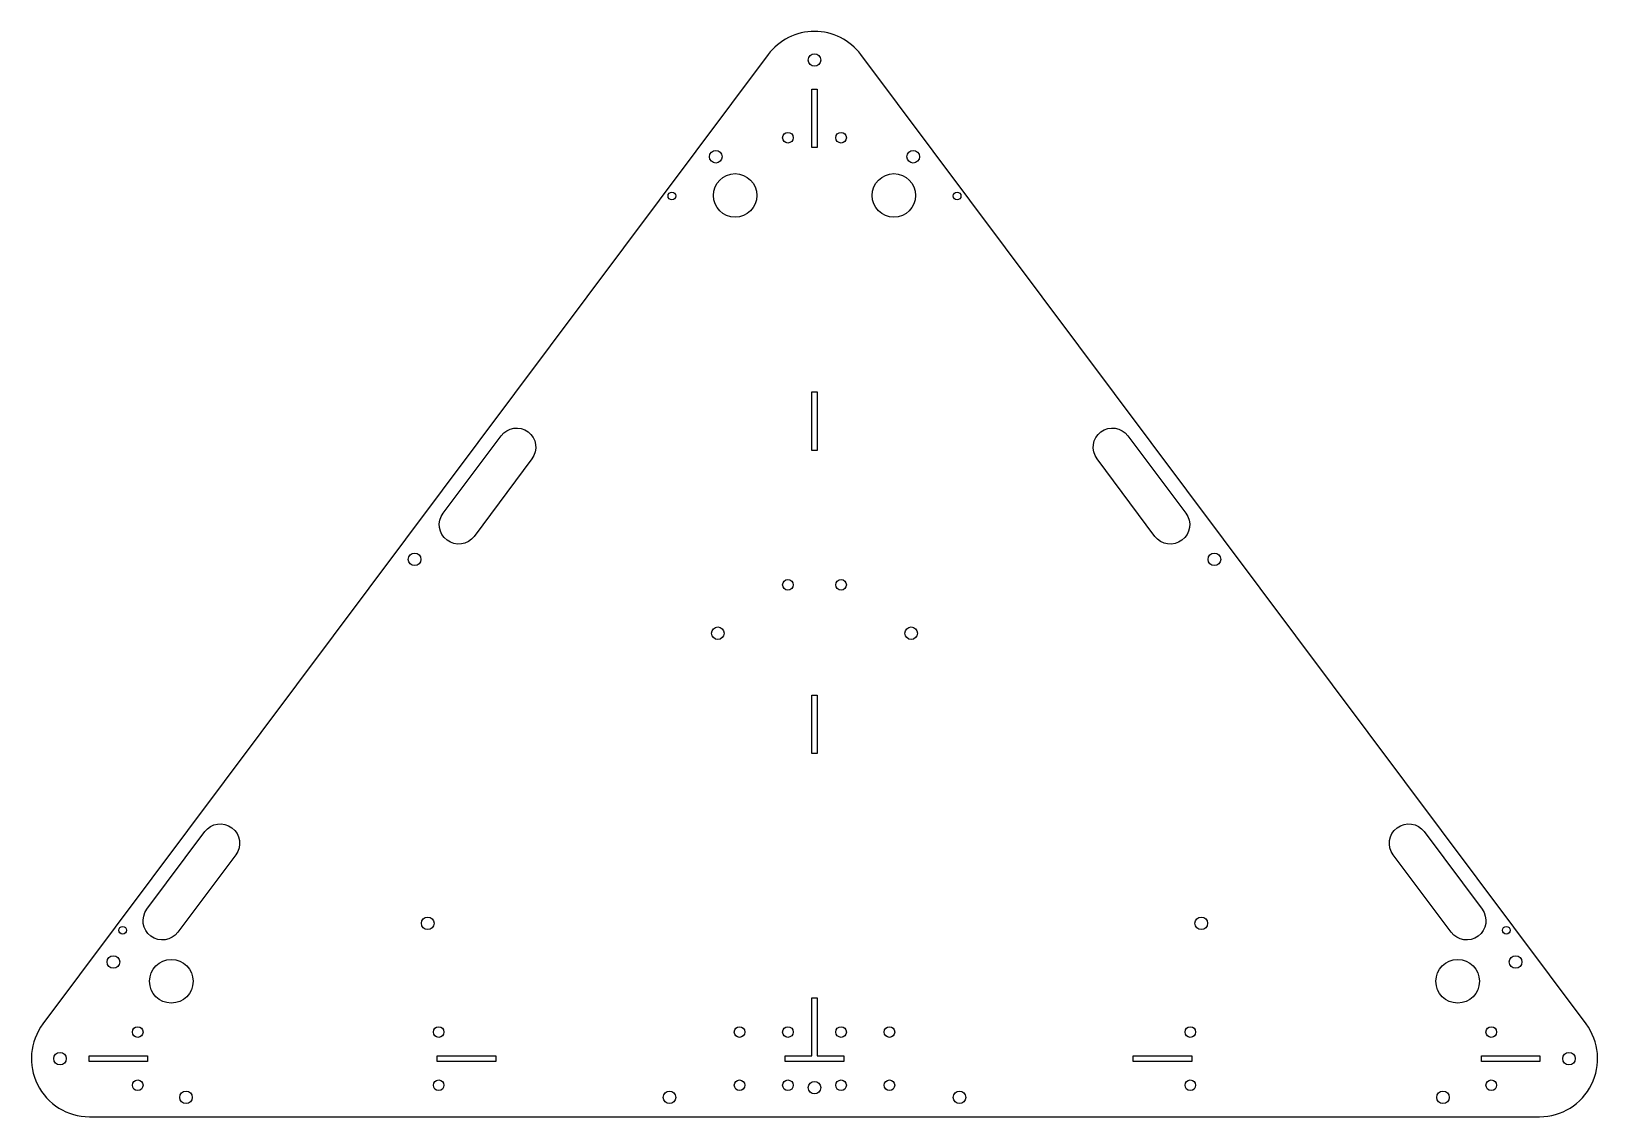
# Model space of a CAD drawing. Header units: millimetres. Extents: x -809 to 811, y -58 to 1064.
import ezdxf

# ---------------------------------------------------------------- set-up
doc = ezdxf.new("R2010")
doc.units = ezdxf.units.MM

msp = doc.modelspace()

# ---------------------------------------------------------------- linework, layer by layer
for points in [[(-47.5, 1040.4), (-797.5, 37.9, 0.61762), (-749.5, -58), (750.5, -58, 0.61762), (798.5, 37.9), (48.5, 1040.4, 0.500749)], [(-351.6, 542.2, -1), (-383.6, 566.1), (-323.7, 646.2, -1), (-291.7, 622.3)], [(384.6, 566.1, -1), (352.6, 542.2), (292.7, 622.3, -1), (324.7, 646.2)], [(-657.9, 132.8, -1), (-689.9, 156.7), (-630, 236.8, -1), (-598, 212.9)], [(690.9, 156.7, -1), (658.9, 132.8), (599, 212.9, -1), (631, 236.8)]]:
    msp.add_lwpolyline(points, format="xyb", close=True)
for points in [[(-2.3, 1004.8), (3.3, 1004.8), (3.3, 944.2), (-2.3, 944.2)], [(-2.3, 691.5), (3.3, 691.5), (3.3, 630.9), (-2.3, 630.9)], [(-2.3, 378.1), (3.3, 378.1), (3.3, 317.5), (-2.3, 317.5)], [(-29.8, -0.8), (-29.8, 4.8), (-2.3, 4.8), (-2.3, 64.8), (3.3, 64.8), (3.3, 4.8), (30.8, 4.8), (30.8, -0.8)], [(-749.8, -0.8), (-749.8, 4.8), (-689.2, 4.8), (-689.2, -0.8)], [(-389.8, -0.8), (-389.8, 4.8), (-329.2, 4.8), (-329.2, -0.8)], [(330.2, -0.8), (330.2, 4.8), (390.8, 4.8), (390.8, -0.8)], [(690.2, -0.8), (690.2, 4.8), (750.8, 4.8), (750.8, -0.8)]]:
    msp.add_lwpolyline(points, close=True)
for centre, radius in [((0.5, 1034.8), 6.5), ((-27, 954.5), 5.5), ((28, 954.5), 5.5), ((-101.6, 934.8), 6.5), ((102.6, 934.8), 6.5), ((-81.6, 894.8), 22.5), ((82.6, 894.8), 22.5), ((-147, 894.2), 4), ((148, 894.2), 4), ((-413.1, 518.4), 6.5), ((414.1, 518.4), 6.5), ((-27, 492), 5.5), ((28, 492), 5.5), ((-99.5, 442), 6.5), ((100.5, 442), 6.5), ((-399.5, 142), 6.5), ((400.5, 142), 6.5), ((-715.1, 134.8), 4), ((716.1, 134.8), 4), ((-724.6, 102), 6.5), ((-664.7, 82), 22.5), ((665.7, 82), 22.5), ((725.6, 102), 6.5), ((-699.5, 29.5), 5.5), ((-388.2, 29.5), 5.5), ((-77, 29.5), 5.5), ((-27, 29.5), 5.5), ((28, 29.5), 5.5), ((78, 29.5), 5.5), ((389.2, 29.5), 5.5), ((700.5, 29.5), 5.5), ((-779.8, 2), 6.5), ((780.8, 2), 6.5), ((-699.5, -25.5), 5.5), ((-649.5, -38), 6.5), ((-388.2, -25.5), 5.5), ((-149.5, -38), 6.5), ((-77, -25.5), 5.5), ((-27, -25.5), 5.5), ((0.5, -28), 6.5), ((28, -25.5), 5.5), ((78, -25.5), 5.5), ((150.5, -38), 6.5), ((389.2, -25.5), 5.5), ((650.5, -38), 6.5), ((700.5, -25.5), 5.5)]:
    msp.add_circle(centre, radius)

doc.saveas('drawing.dxf')
